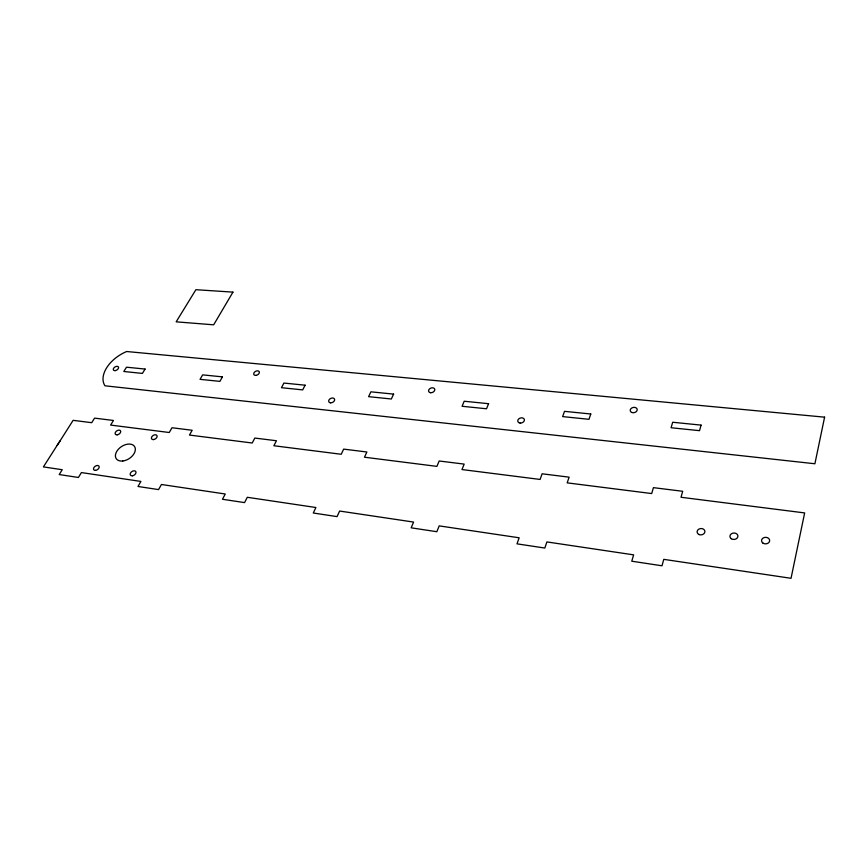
<?xml version="1.0" encoding="UTF-8"?>
<svg xmlns="http://www.w3.org/2000/svg" width="868" height="868" viewBox="0 0 868 868"><rect width="100%" height="100%" fill="white"/><g stroke="black" fill="none" stroke-linecap="round" stroke-linejoin="round"><path stroke-width="1.3" d="M57.158 445.468L73.118 420.34L91.715 422.694L94.579 418.126L113.458 420.47L110.627 425.081L169.249 432.503L172.005 427.75L192.186 430.268L189.463 435.063L252.219 443.005L254.834 438.058L276.458 440.749L273.876 445.74L341.211 454.268L343.663 449.114L366.882 452L364.473 457.208L436.908 466.376L439.165 460.995L464.174 464.098L461.971 469.545L540.091 479.44L542.12 473.798L569.126 477.161L567.162 482.858L651.694 493.556L653.43 487.653L682.693 491.288L681.022 497.266L804.658 512.923L791.041 578.305L663.781 559.35L661.991 565.784L631.763 561.205L633.64 554.858L546.905 541.925L544.811 548.044L516.992 543.845L519.162 537.791L439.197 525.878L436.843 531.715L411.172 527.82L413.58 522.069L339.627 511.046L337.055 516.612L313.283 513.01L315.898 507.509L247.293 497.288L244.548 502.605L222.468 499.263L225.257 494L161.448 484.496L158.551 489.595L137.99 486.481L140.909 481.436L81.418 472.572L78.402 477.465L59.208 474.557L62.246 469.718L43.4 466.908L58.46 443.309M58.568 443.136L60.142 440.836M824.6 417.161L814.9 463.762L104.974 385.793A29.328 18.109 -31.2 0 1 126.652 351.518L824.6 417.161M701.073 425.114L699.532 430.669L671.072 427.74L672.689 422.249L701.073 425.114M590.783 413.993L588.971 419.309L562.627 416.597L564.515 411.345L590.783 413.993M488.586 403.696L486.525 408.774L462.08 406.267L464.196 401.233L488.586 403.696M393.605 394.115L391.349 398.998L368.596 396.654L370.896 391.826L393.605 394.115M305.102 385.197L302.693 389.884L281.46 387.703L283.912 383.059L305.102 385.197M222.447 376.864L219.897 381.377L200.041 379.338L202.635 374.868L222.447 376.864M232.96 292.125L213.669 324.816L176.171 321.833L195.897 289.695L232.96 292.125M145.075 369.063L142.406 373.414L123.798 371.493L126.5 367.197L145.075 369.063M132.348 475.794A3.201 2.116 -34.1 0 0 135.896 471.801A3.201 2.116 -34.1 0 0 131.035 472.3A3.201 2.116 -34.1 0 0 132.348 475.794M117.169 434.825A3.081 1.975 -33.2 0 0 120.63 431.038A3.081 1.975 -33.2 0 0 115.954 431.58A3.081 1.975 -33.2 0 0 117.169 434.825M122.8 461.006A11.002 7.139 -33.6 0 0 135.017 447.4A11.002 7.139 -33.6 0 0 118.319 449.288A11.002 7.139 -33.6 0 0 122.8 461.006M95.556 470.38A3.168 2.04 -34.7 0 0 99.126 466.463A3.168 2.04 -34.7 0 0 94.384 466.962A3.168 2.04 -34.7 0 0 95.556 470.38M153.56 439.566A3.125 2.04 -32.6 0 0 157.01 435.714A3.125 2.04 -32.6 0 0 152.215 436.257A3.125 2.04 -32.6 0 0 153.56 439.566M731.301 538.724A3.993 3.222 -3.7 0 0 737.843 536.771A3.993 3.222 -3.7 0 0 732.625 533.212A3.993 3.222 -3.7 0 0 731.301 538.724M699.217 534.601A3.928 3.179 -6.1 0 0 704.914 531.4A3.928 3.179 -6.1 0 0 698.859 529.122A3.928 3.179 -6.1 0 0 699.217 534.601M762.972 543.118A4.069 3.277 -1.4 0 0 769.612 541.144A4.069 3.277 -1.4 0 0 764.231 537.531A4.069 3.277 -1.4 0 0 762.972 543.118M256.006 375.367A3.038 2.007 -28.2 0 0 259.217 371.688A3.038 2.007 -28.2 0 0 254.378 372.296A3.038 2.007 -28.2 0 0 256.006 375.367M115.205 370.614A2.919 1.79 -31.5 0 0 118.493 367.131A2.919 1.79 -31.5 0 0 114.066 367.706A2.919 1.79 -31.5 0 0 115.205 370.614M330.469 402.817A3.168 2.203 -26.4 0 0 334.636 399.454A3.168 2.203 -26.4 0 0 329.862 398.965A3.168 2.203 -26.4 0 0 330.469 402.817M430.604 392.705A3.233 2.311 -22.2 0 0 434.749 389.276A3.233 2.311 -22.2 0 0 429.671 388.788A3.233 2.311 -22.2 0 0 430.604 392.705M520.084 423.052A3.407 2.539 -18.2 0 0 524.326 419.418A3.407 2.539 -18.2 0 0 518.814 418.853A3.407 2.539 -18.2 0 0 520.084 423.052M632.023 412.528A3.537 2.637 -12.1 0 0 637.22 409.663A3.537 2.637 -12.1 0 0 631.904 407.917A3.537 2.637 -12.1 0 0 632.023 412.528"/></g></svg>
